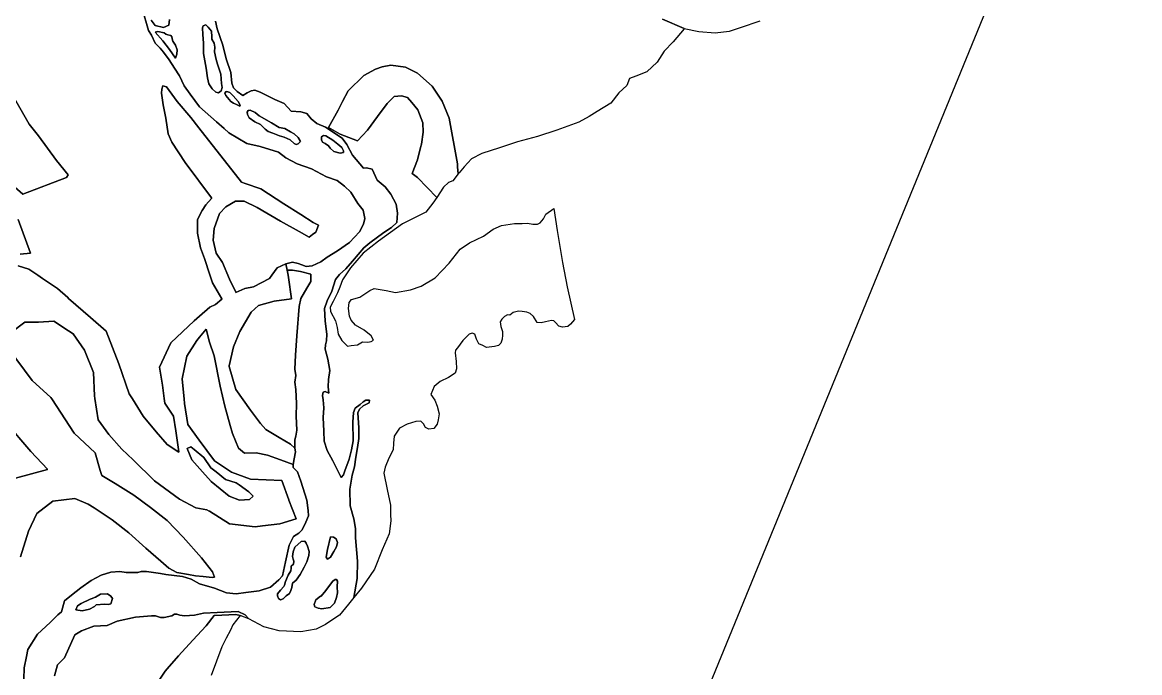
# Model space of a CAD drawing. Header units: inches. Extents: x 288635 to 1232953, y 676945 to 1655780.
# Drawn here: x 537801 to 574654, y 1399576 to 1421025 of the extents above; entities that cross this region are included whole.
import ezdxf

# ---------------------------------------------------------------- set-up
doc = ezdxf.new("R2010")
doc.units = ezdxf.units.IN
doc.header["$MEASUREMENT"] = 0
doc.layers.add('Images', color=7, linetype='Continuous')
picture_1 = doc.add_image_def('image4.jpg', size_in_pixel=(1536, 2752))

msp = doc.modelspace()

# ---------------------------------------------------------------- linework, layer by layer
at = {"color": 1}
for points in [[(541750.7663, 1421477.5144), (541962.4334, 1420757.8463), (542064.0336, 1420605.446), (542182.5671, 1420342.9788), (542351.9008, 1420173.6452), (542461.9677, 1420038.1782), (542639.768, 1419792.6444), (542817.5684, 1419513.2438), (542986.9021, 1419259.2433), (543139.3024, 1418929.0427), (543334.0361, 1418658.1088), (543647.3034, 1418234.7746), (544206.1045, 1417743.707), (544460.105, 1417523.5732), (544612.5053, 1417379.6396), (545205.1732, 1417024.0389), (545645.4407, 1416930.9053), (546246.5753, 1416744.6383), (546492.1091, 1416558.3713), (546864.6432, 1416355.1708), (547338.7774, 1416194.3039), (547838.3118, 1415931.8367), (548185.4458, 1415804.8364), (548430.9796, 1415627.0361), (548634.18, 1415423.8357), (548871.2472, 1415051.3016), (549043.9675, 1414827.7811), (549099.8476, 1414558.5406), (549059.2075, 1414370.5802), (548922.0473, 1414111.4997), (548586.7666, 1413760.979), (548195.6058, 1413491.7385), (547855.2451, 1413283.458), (547641.8847, 1413125.9777), (547362.4842, 1412993.8975), (547159.2837, 1412973.5774), (547022.1235, 1413029.4575), (546895.1232, 1413070.0976), (546717.3229, 1413110.7377), (546496.2405, 1413065.4058), (546210.4899, 1412927.8222), (546031.5853, 1412681.8283), (545956.4894, 1412578.5715), (545427.3217, 1412303.4043), (545141.5711, 1412250.4875), (544847.9769, 1412116.8487), (544842.7227, 1412127.7791), (544842.6963, 1412127.8341), (544636.4815, 1412556.8265), (544402.8198, 1413103.5471), (544193.2694, 1413414.6977), (544091.6692, 1413840.1486), (544123.4192, 1414227.4993), (544307.5696, 1414722.8003), (544517.12, 1414938.7008), (544828.2707, 1415129.2011), (545114.0212, 1415122.8511), (545545.8221, 1414919.6507), (546320.5236, 1414462.4498), (546930.1249, 1414125.8991), (547266.6755, 1413941.7488), (547375.681, 1414027.1253), (547481.3452, 1414106.3734), (547565.1261, 1414335.4496), (547393.6758, 1414424.3497), (546987.275, 1414691.0503), (546428.4739, 1415040.301), (545666.4723, 1415535.602), (545145.5353, 1415706.4622), (545035.0311, 1415750.6639), (543622.8779, 1417541.0726), (543355.0677, 1417881.6671), (542910.5668, 1418410.8348), (542561.3161, 1418897.6691), (542434.3159, 1418929.4192), (542402.5658, 1418823.5856), (542391.9824, 1418686.002), (542444.8992, 1418305.0013), (542529.5661, 1417860.5004), (542614.2329, 1417352.4993), (542733.1515, 1417073.8349), (543169.7149, 1416399.1461), (544044.7576, 1415231.5101), (544040.2296, 1415224.0712), (544044.7576, 1415218.0292), (543850.3687, 1415008.5509), (543729.7185, 1414824.4005), (543583.6682, 1414525.9499), (543583.6682, 1414068.749), (543672.5683, 1413592.4981), (543808.724, 1413235.7462), (543984.2294, 1412695.3092), (544070.2102, 1412430.5469), (544385.0825, 1411905.6273), (544379.5883, 1411901.3057), (544385.0825, 1411892.1464), (544167.9025, 1411721.3198), (543987.9855, 1411626.0696), (543641.0426, 1411328.69), (543469.4011, 1411181.5687), (542696.8163, 1410451.3172), (542327.9839, 1409650.4242), (542421.649, 1409057.212), (542476.5364, 1408618.1126), (542495.7325, 1408464.5441), (542781.4831, 1408030.6266), (542866.1499, 1407554.3757), (542965.1255, 1406858.3296), (542963.0126, 1406859.7076), (542965.1255, 1406844.8487), (542579.5527, 1407096.3092), (542210.7439, 1407515.41), (541791.6431, 1408035.0951), (541429.2108, 1408604.6317), (541322.2502, 1408772.7126), (540986.9695, 1409761.7905), (540567.8687, 1410834.6887), (540048.1836, 1411287.3176), (539328.5595, 1411918.3726), (539298.2259, 1411944.9728), (538958.5214, 1412242.8675), (538469.4701, 1412574.7238), (538311.6319, 1412681.8283), (538019.7356, 1412879.9008), (537661.0352, 1412994.3796)], [(542656.7014, 1421113.447), (542631.3014, 1420927.18), (542453.501, 1420859.4465), (542182.5671, 1420918.7133), (542055.5669, 1421096.5137)], [(558915.1296, 1421132.2883), (559626.9661, 1420823.6294), (559619.1132, 1420813.5536), (559626.9661, 1420810.1485), (559267.0749, 1420378.9345), (558970.741, 1420074.1339), (558742.1405, 1419710.0665), (558403.4732, 1419388.3326), (558039.4058, 1419244.3989), (557827.7387, 1419168.1988), (557734.6052, 1418939.5983), (557472.138, 1418702.5312), (557209.6708, 1418363.8638), (556760.9366, 1418084.4633), (556498.4694, 1417923.5963), (556151.3354, 1417737.3293), (555431.6672, 1417466.3954), (554788.1993, 1417263.195), (554127.798, 1417085.3946), (553535.1301, 1416882.1942), (552959.3956, 1416695.9272), (552620.7283, 1416518.1268), (552375.1945, 1416264.1263), (552204.011, 1416057.3867), (552179.8549, 1416028.2132), (552159.1707, 1416255.0004), (552149.8038, 1416357.7023), (551877.7186, 1417865.0932), (551644.0381, 1418423.8943), (551318.9174, 1418921.7353), (550836.3165, 1419353.5362), (550440.0757, 1419546.5765), (549952.3947, 1419617.6967), (549667.9141, 1419556.7366), (549449.4737, 1419485.6164), (549063.3929, 1419267.176), (548550.3119, 1418769.335), (548357.2715, 1418408.6543), (548215.0312, 1418124.1737), (547900.0706, 1417555.2126), (548286.1514, 1417331.6921), (548860.1925, 1417113.2517), (549190.3932, 1417463.7724), (549515.5138, 1417920.9733), (549830.4745, 1418342.6141), (550069.2349, 1418576.2946), (550307.9954, 1418601.6947), (550501.0358, 1418545.8145), (550653.4361, 1418383.2542), (550841.3965, 1418144.4937), (551014.1168, 1417712.6929), (551024.2769, 1417397.7323), (550963.3167, 1417001.4915), (550937.7137, 1416898.0553), (550836.3165, 1416488.4104), (550658.5161, 1416041.3695), (550831.2365, 1415904.2093), (551156.3571, 1415579.0886), (551468.2232, 1415245.871), (551342.2591, 1415056.9248), (551109.4253, 1414760.5908), (550336.8404, 1414379.5901), (549543.0888, 1413808.0889), (549047.7878, 1413408.0381), (548628.687, 1412925.4372), (548363.0448, 1412532.7947), (548267.7946, 1412294.6692), (548193.7111, 1412098.8772), (548056.1275, 1411818.4183), (547950.294, 1411627.9179), (547966.169, 1411490.3343), (548124.9193, 1411178.1253), (548183.1278, 1410961.1666), (548214.8778, 1410738.9161), (548341.8781, 1410527.249), (548527.0868, 1410342.0403), (548648.7953, 1410363.207), (548860.4624, 1410384.3737), (549024.5044, 1410490.2073), (549199.1298, 1410479.6239), (549310.255, 1410495.499), (549379.0468, 1410543.1241), (549304.9633, 1410680.7077), (549077.4212, 1410876.4997), (548786.379, 1411040.5417), (548643.5037, 1411204.5837), (548590.5869, 1411336.8757), (548553.5452, 1411590.8762), (548580.0035, 1411781.3765), (548654.087, 1411881.9184), (548934.5459, 1411961.2936), (549257.3382, 1412183.544), (549410.7969, 1412241.7525), (549797.0893, 1412178.2523), (550104.0066, 1412114.7522), (550601.4243, 1412199.419), (550961.2583, 1412326.4193), (551416.3426, 1412601.5865), (551882.0101, 1413083.1291), (552247.1359, 1413538.2134), (552548.7615, 1413749.8805), (553014.4291, 1413972.1309), (553326.638, 1414199.673), (553601.8053, 1414326.6733), (554030.4311, 1414395.4651), (554289.7233, 1414395.4651), (554464.3486, 1414406.0485), (554638.974, 1414363.715), (554792.4326, 1414363.715), (554882.3911, 1414411.3401), (554988.2247, 1414548.9237), (555067.5999, 1414702.3824), (555332.1837, 1414882.2994), (555443.3089, 1414162.6313), (555617.9343, 1413104.2959), (555766.1012, 1412305.2526), (556014.8101, 1411220.4588), (555877.2265, 1411067.0001), (555792.5596, 1410998.2083), (555617.9343, 1410971.7499), (555501.5174, 1411008.7917), (555385.1005, 1411125.2086), (555326.892, 1411183.417), (555258.1002, 1411194.0004), (555057.0165, 1411146.3753), (554914.1412, 1411114.6252), (554776.5576, 1411125.2086), (554665.4324, 1411321.0006), (554554.3072, 1411421.5425), (554443.1819, 1411469.1676), (554284.4316, 1411490.3343), (554168.0147, 1411500.9176), (553993.3894, 1411453.2926), (553876.9725, 1411363.334), (553802.889, 1411373.9174), (553702.3471, 1411321.0006), (553612.3886, 1411231.0421), (553564.7635, 1411151.667), (553580.6385, 1410992.9166), (553638.847, 1410828.8746), (553638.847, 1410712.4577), (553622.972, 1410580.1658), (553580.6385, 1410442.5822), (553501.2634, 1410363.207), (553374.2631, 1410336.7487), (553109.6793, 1410304.9986), (552993.2624, 1410363.207), (552860.9704, 1410421.4155), (552776.3036, 1410580.1658), (552728.6785, 1410738.9161), (552633.4283, 1410775.9579), (552543.4698, 1410738.9161), (552326.511, 1410527.249), (552151.8857, 1410289.1236), (552093.6772, 1410215.0401), (552072.5105, 1410125.0816), (552109.5523, 1409839.331), (552125.4273, 1409601.2055), (552072.5105, 1409453.0386), (551860.8434, 1409315.4549), (551580.3845, 1409176.1074), (551379.3008, 1409017.3571), (551273.4673, 1408752.7733), (551409.0431, 1408563.85), (551488.4182, 1408368.058), (551546.6267, 1408114.0575), (551514.8766, 1407912.9737), (551483.1266, 1407770.0984), (551372.0013, 1407632.5148), (551207.9594, 1407606.0564), (551102.1258, 1407664.2649), (551033.334, 1407780.6818), (550943.3755, 1407870.6403), (550784.6252, 1407860.0569), (550493.5829, 1407775.3901), (550244.8741, 1407637.8065), (550070.2487, 1407378.5143), (550043.7904, 1407145.6805), (550027.9153, 1406923.4301), (549885.04, 1406653.5545), (549768.6231, 1406351.9289), (549720.998, 1406156.1369), (549832.1233, 1405621.6775), (549943.2485, 1405097.8014), (549948.5402, 1404796.1758), (549953.8318, 1404579.2171), (549895.6234, 1404155.8829), (549673.373, 1403626.7151), (549417.2558, 1402994.8889), (548985.4549, 1402359.8876), (548733.1644, 1402050.0571), (548840.7671, 1402681.4768), (548856.0071, 1403250.438), (548795.047, 1404022.5995), (548784.887, 1404332.4801), (548739.1669, 1404652.5208), (548612.1667, 1405074.1616), (548602.0066, 1405632.9627), (548642.6467, 1405892.0433), (548678.2068, 1406090.1637), (548754.4069, 1406369.5642), (548800.127, 1406684.5248), (548861.0872, 1406999.4855), (548901.7272, 1407294.1261), (548901.7272, 1407649.7268), (548871.2472, 1408147.5678), (548922.0473, 1408269.488), (549043.9675, 1408376.1682), (549237.0079, 1408472.6884), (549252.2479, 1408559.0486), (549130.3277, 1408564.1286), (549043.9675, 1408503.1685), (548947.4473, 1408416.8083), (548779.807, 1408294.8881), (548718.8469, 1408152.6478), (548703.6068, 1407832.6071), (548708.6868, 1407223.0059), (548657.8867, 1406923.2853), (548576.6066, 1406613.4047), (548434.3663, 1406237.4839), (548393.7262, 1406105.4037), (548312.4461, 1406008.8835), (548038.1255, 1406562.6046), (547855.2451, 1406902.9653), (547753.6449, 1407207.7659), (547748.5649, 1407543.0466), (547723.1649, 1407995.1675), (547743.4849, 1408310.1281), (547718.0849, 1408569.2086), (547702.8448, 1408716.5289), (547718.0849, 1408823.2091), (547794.285, 1408848.6092), (547906.0452, 1408797.8091), (547890.8052, 1409001.0095), (547900.9652, 1409249.93), (547941.6053, 1409539.4906), (547875.5652, 1409910.3313), (547794.285, 1410250.692), (547799.365, 1410387.8522), (547829.8451, 1410514.8525), (547840.0051, 1410743.453), (547794.285, 1411170.1738), (547763.805, 1411586.7346), (547860.3252, 1411840.7352), (548007.6454, 1412155.6958), (548134.6457, 1412546.8566), (548266.726, 1412709.4169), (548475.0064, 1412892.2973), (548688.3668, 1413146.2978), (549069.3676, 1413588.2586), (549262.408, 1413750.819), (549729.7689, 1414091.1797), (549978.6894, 1414258.82), (550156.4897, 1414421.3803), (550171.7298, 1414726.1809), (550136.1697, 1415025.9015), (549953.2893, 1415356.1022), (549770.409, 1415599.9427), (549506.2484, 1415821.7698), (549336.9148, 1416185.8372), (549150.6477, 1416228.1706), (549049.0475, 1416211.2372), (548693.4468, 1416643.0381), (548507.1798, 1416998.6388), (548354.7795, 1417201.8392), (547804.445, 1417565.9066), (547516.5778, 1417684.4402), (547330.3108, 1417845.3072), (547186.3771, 1418023.1075), (546991.6434, 1418073.9076), (546669.9094, 1418099.3077), (546432.8423, 1418353.3082), (546128.0417, 1418480.3084), (545645.4407, 1418717.3756), (545467.6404, 1418785.109), (545349.1068, 1418768.1757), (545222.1065, 1418700.4422), (545078.1729, 1418615.7754), (544891.9059, 1418742.7756), (544764.9056, 1418869.7759), (544705.6388, 1419022.1762), (544680.2388, 1419369.3102), (544527.8385, 1419826.5111), (544409.3049, 1420275.2454), (544231.5046, 1420808.6464), (544172.2378, 1421062.6469)], [(562127.4086, 1421062.094), (561480.7825, 1420847.5574), (561119.2191, 1420727.5983), (560649.3182, 1420670.4482), (560109.5671, 1420714.8983), (559626.9661, 1420810.1485), (559619.1132, 1420813.5536), (559626.9661, 1420823.6294), (558915.1296, 1421132.2883)], [(537661.0352, 1412994.3796), (538019.7356, 1412879.9008), (538311.6319, 1412681.8283), (538469.4701, 1412574.7238), (538958.5214, 1412242.8675), (539298.2259, 1411944.9728), (539328.5595, 1411918.3726), (540048.1836, 1411287.3176), (540567.8687, 1410834.6887), (540986.9695, 1409761.7905), (541322.2502, 1408772.7126), (541429.2108, 1408604.6317), (541791.6431, 1408035.0951), (542210.7439, 1407515.41), (542579.5527, 1407096.3092), (542965.1255, 1406844.8487), (542963.0126, 1406859.7076), (542965.1255, 1406858.3296), (542866.1499, 1407554.3757), (542781.4831, 1408030.6266), (542495.7325, 1408464.5441), (542476.5364, 1408618.1126), (542421.649, 1409057.212), (542327.9839, 1409650.4242), (542696.8163, 1410451.3172), (543469.4011, 1411181.5687), (543641.0426, 1411328.69), (543987.9855, 1411626.0696), (544167.9025, 1411721.3198), (544385.0825, 1411892.1464), (544379.5883, 1411901.3057), (544385.0825, 1411905.6273), (544070.2102, 1412430.5469), (543984.2294, 1412695.3092), (543808.724, 1413235.7462), (543672.5683, 1413592.4981), (543583.6682, 1414068.749), (543583.6682, 1414525.9499), (543729.7185, 1414824.4005), (543850.3687, 1415008.5509), (544044.7576, 1415218.0292), (544040.2296, 1415224.0712), (544044.7576, 1415231.5101), (543169.7149, 1416399.1461), (542733.1515, 1417073.8349), (542614.2329, 1417352.4993), (542529.5661, 1417860.5004), (542444.8992, 1418305.0013), (542391.9824, 1418686.002), (542402.5658, 1418823.5856), (542434.3159, 1418929.4192), (542561.3161, 1418897.6691), (542910.5668, 1418410.8348), (543355.0677, 1417881.6671), (543622.8779, 1417541.0726), (545035.0311, 1415750.6639), (545145.5353, 1415706.4622), (545666.4723, 1415535.602), (545666.4723, 1415535.602), (546428.4739, 1415040.301), (546987.275, 1414691.0503), (547393.6758, 1414424.3497), (547565.1261, 1414335.4496), (547481.3452, 1414106.3734), (547375.681, 1414027.1253), (547266.6755, 1413941.7488), (546930.1249, 1414125.8991), (546320.5236, 1414462.4498), (545545.8221, 1414919.6507), (545114.0212, 1415122.8511), (544828.2707, 1415129.2011), (544517.12, 1414938.7008), (544307.5696, 1414722.8003), (544123.4192, 1414227.4993), (544091.6692, 1413840.1486), (544193.2694, 1413414.6977), (544402.8198, 1413103.5471), (544636.4815, 1412556.8265), (544842.6963, 1412127.8341), (544842.7227, 1412127.7791), (544847.9769, 1412116.8487), (545141.5711, 1412250.4875), (545427.3217, 1412303.4043), (545956.4894, 1412578.5715), (546031.5853, 1412681.8283), (546210.4899, 1412927.8222), (546496.2405, 1413065.4058), (546536.3697, 1412851.3835), (546568.1613, 1412681.8283), (546582.7977, 1412603.7676), (546674.7429, 1411903.951), (546104.6564, 1411830.0509), (545586.072, 1411681.8839), (545353.2382, 1411470.2168), (544972.2375, 1410824.6322), (544771.1537, 1410327.2145), (544622.9868, 1409692.2133), (544624.7343, 1409686.2218), (544622.9868, 1409678.7324), (544845.2372, 1408916.7308), (545321.4882, 1408228.8128), (545660.1731, 1407794.4126), (545828.3211, 1407593.8467), (546001.0414, 1407492.2465), (546270.282, 1407329.6861), (546641.1227, 1407116.3257), (546793.523, 1406984.2454), (546813.8431, 1406857.2452), (546763.043, 1406623.5647), (546737.6429, 1406445.7644), (546316.0021, 1406598.1647), (545889.2812, 1406745.485), (545518.4405, 1406821.6851), (545132.3597, 1406811.5251), (544931.8432, 1406980.9187), (544728.9943, 1407469.1123), (544654.7368, 1407723.7093), (544485.4032, 1408369.294), (544326.6528, 1409025.4619), (544125.5691, 1410020.2973), (543977.4021, 1410475.3815), (543860.9852, 1410909.299), (543860.5242, 1410908.7267), (543641.0426, 1410636.2668), (543554.068, 1410528.2983), (543225.984, 1410009.7139), (543077.817, 1409268.8791), (543078.6671, 1409259.6489), (543077.817, 1409255.3982), (543137.756, 1408604.6317), (543151.9005, 1408451.0632), (543257.734, 1407763.1452), (543638.7348, 1407244.5608), (544136.1525, 1406567.2261), (544697.0703, 1406186.2254), (545332.0715, 1405953.3916), (546358.6569, 1405911.0582), (546586.876, 1405278.2689), (546586.9413, 1405278.0878), (546591.4907, 1405265.4735), (546830.2253, 1404653.0675), (546295.1568, 1404485.2029), (545724.8203, 1404418.5402), (545480.2385, 1404389.9527), (544633.5701, 1404485.2029), (543970.9675, 1404896.9377), (543959.1384, 1404903.1719), (543886.033, 1404941.7004), (543526.9029, 1405012.8117), (542984.5059, 1405297.2393), (542157.6814, 1405899.1676), (541461.0123, 1406598.5678), (541087.5537, 1406942.1498), (540651.6888, 1407428.3067), (540299.6441, 1407914.4637), (540194.8454, 1408618.1126), (540182.2959, 1408702.3733), (540148.7678, 1409473.5188), (539847.0152, 1410211.1363), (539478.2065, 1410747.5854), (539328.5595, 1410846.0374), (538841.1732, 1411166.6862), (538338.2522, 1411133.1581), (537885.6233, 1411133.1581), (537432.9944, 1410797.8775)], [(537495.1813, 1418594.3324), (538027.1256, 1417670.4291), (538338.2302, 1417284.0139), (538922.6631, 1416466.9207), (539308.3965, 1415998.5301), (539257.4938, 1415909.1287), (537812.6819, 1415353.4318), (537461.9284, 1415665.5415)], [(537461.9284, 1415665.5415), (537812.6819, 1415353.4318), (539257.4938, 1415909.1287), (539308.3965, 1415998.5301), (538922.6631, 1416466.9207), (538338.2302, 1417284.0139), (538027.1256, 1417670.4291), (537495.1813, 1418594.3324)], [(537667.6909, 1414522.7761), (538065.3657, 1413412.6005), (537734.747, 1413379.5386)], [(537734.747, 1413379.5386), (538065.3657, 1413412.6005), (537667.6909, 1414522.7761)], [(537432.9944, 1410797.8775), (537885.6233, 1411133.1581), (538338.2522, 1411133.1581), (538841.1732, 1411166.6862), (539328.5595, 1410846.0374), (539478.2065, 1410747.5854), (539847.0152, 1410211.1363), (540148.7678, 1409473.5188), (540182.2959, 1408702.3733), (540194.8454, 1408618.1126), (540299.6441, 1407914.4637), (540651.6888, 1407428.3067), (541087.5537, 1406942.1498), (541461.0123, 1406598.5678), (542157.6814, 1405899.1676), (542984.5059, 1405297.2393), (543526.9029, 1405012.8117), (543886.033, 1404941.7004), (543959.1384, 1404903.1719), (543970.9675, 1404896.9377), (544633.5701, 1404485.2029), (544633.5701, 1404485.2029), (545480.2385, 1404389.9527), (545724.8203, 1404418.5402), (546295.1568, 1404485.2029), (546830.2253, 1404653.0675), (546591.4907, 1405265.4735), (546586.9413, 1405278.0878), (546586.876, 1405278.2689), (546358.6569, 1405911.0582), (545332.0715, 1405953.3916), (544697.0703, 1406186.2254), (544136.1525, 1406567.2261), (543638.7348, 1407244.5608), (543257.734, 1407763.1452), (543151.9005, 1408451.0632), (543137.756, 1408604.6317), (543077.817, 1409255.3982), (543078.6671, 1409259.6489), (543077.817, 1409268.8791), (543225.984, 1410009.7139), (543554.068, 1410528.2983), (543641.0426, 1410636.2668), (543860.5242, 1410908.7267), (543860.9852, 1410909.299), (543977.4021, 1410475.3815), (544125.5691, 1410020.2973), (544326.6528, 1409025.4619), (544485.4032, 1408369.294), (544654.7368, 1407723.7093), (544728.9943, 1407469.1123), (544931.8432, 1406980.9187), (545132.3597, 1406811.5251), (545518.4405, 1406821.6851), (545889.2812, 1406745.485), (546316.0021, 1406598.1647), (546737.6429, 1406445.7644), (546732.5629, 1406344.1642), (546879.8832, 1406196.8439), (546991.6434, 1405886.9632), (547179.6038, 1405262.122), (547225.3239, 1404926.8413), (547235.4839, 1404743.961), (547154.2037, 1404540.7606), (547027.2035, 1404281.68), (546920.5233, 1404174.9998), (546747.8029, 1404068.3196), (546600.4826, 1403778.759), (546478.5624, 1403230.1179), (546376.9622, 1402772.917), (546260.1219, 1402640.8368), (545985.8014, 1402391.9163), (545609.8806, 1402280.156), (545170.423, 1402216.7292), (544852.9591, 1402178.5558), (544537.9985, 1402214.1159), (544136.6777, 1402361.4362), (543648.9967, 1402508.7565), (543364.5162, 1402656.0768), (543080.0356, 1402742.437), (542531.3945, 1402818.6371), (542353.5941, 1402849.1172), (541891.3132, 1402910.0773), (541718.5929, 1402915.1573), (541611.9127, 1402879.5972), (541230.9119, 1402879.5972), (541017.5515, 1402910.0773), (540717.8309, 1402889.7573), (540402.8702, 1402788.157), (540072.6696, 1402620.5167), (539727.2289, 1402371.5962), (539427.5083, 1402127.7557), (539193.8278, 1401949.9554), (539092.2276, 1401584.1946), (538975.3874, 1401487.6744), (538716.3069, 1401228.5939), (538304.826, 1400847.5932), (537984.7854, 1400344.6722), (537933.9853, 1400110.9917), (537862.8652, 1399735.0709), (537842.5451, 1398983.2294)], [(537332.4102, 1410281.4756), (538120.9565, 1409209.0456), (538740.589, 1408655.3643), (538773.7031, 1408604.6317), (539512.4601, 1407472.8163), (540199.0599, 1406828.0847), (540372.9648, 1406241.9152), (540420.5225, 1406081.6157), (540863.3121, 1405814.3908), (541479.8324, 1405424.6823), (542033.5535, 1405028.4415), (542577.1146, 1404591.5607), (543100.3556, 1404047.9996), (543715.0369, 1403362.1982), (544070.6376, 1402904.9973), (544136.6777, 1402727.1969), (544065.5576, 1402711.9569), (543765.837, 1402747.517), (543511.8365, 1402767.837), (543283.236, 1402808.4771), (542897.1552, 1402884.6772), (542627.9147, 1403021.8375), (542368.8342, 1403255.518), (541870.9932, 1403687.3188), (541317.2721, 1404185.1598), (540768.631, 1404616.9607), (540165.1259, 1405016.4122), (539977.5986, 1405136.622), (539531.1133, 1405318.5234), (538803.5077, 1405235.8409), (538274.34, 1404822.4286), (538009.7561, 1404243.6514), (537745.1723, 1403400.2904)], [(537745.1723, 1403400.2904), (538009.7561, 1404243.6514), (538274.34, 1404822.4286), (538803.5077, 1405235.8409), (539531.1133, 1405318.5234), (539977.5986, 1405136.622), (540165.1259, 1405016.4122), (540768.631, 1404616.9607), (541317.2721, 1404185.1598), (541870.9932, 1403687.3188), (542368.8342, 1403255.518), (542627.9147, 1403021.8375), (542897.1552, 1402884.6772), (543283.236, 1402808.4771), (543511.8365, 1402767.837), (543765.837, 1402747.517), (544065.5576, 1402711.9569), (544136.6777, 1402727.1969), (544070.6376, 1402904.9973), (543715.0369, 1403362.1982), (543100.3556, 1404047.9996), (542577.1146, 1404591.5607), (542033.5535, 1405028.4415), (541479.8324, 1405424.6823), (540863.3121, 1405814.3908), (540420.5225, 1406081.6157), (540372.9648, 1406241.9152), (540199.0599, 1406828.0847), (539512.4601, 1407472.8163), (538773.7031, 1408604.6317), (538740.589, 1408655.3643), (538120.9565, 1409209.0456), (537332.4102, 1410281.4756)], [(537576.8627, 1405991.721), (538628.7841, 1406274.1246), (538618.816, 1406284.9294), (538628.7841, 1406287.6055), (538086.7917, 1406875.0936), (537231.826, 1407864.1716)], [(537231.826, 1407864.1716), (538086.7917, 1406875.0936), (538628.7841, 1406287.6055), (538618.816, 1406284.9294), (538628.7841, 1406274.1246), (537576.8627, 1405991.721)], [(538863.6272, 1399470.9104), (538960.1473, 1399831.5911), (539188.7478, 1400065.2716), (539534.1885, 1400827.2731), (539757.7089, 1400954.2734), (540153.9497, 1401111.7537), (540595.9106, 1401132.0737), (540931.1913, 1401279.394), (541535.7125, 1401401.3143), (542064.0336, 1401452.1144), (542191.0338, 1401452.1144), (542358.6741, 1401391.1543), (542480.5944, 1401391.1543), (542734.5949, 1401452.1144), (542820.9551, 1401502.9145), (542897.1552, 1401507.9945), (542993.6754, 1401477.5144), (543146.0757, 1401447.0344), (543481.3564, 1401472.4344), (543781.077, 1401543.5546), (544223.0379, 1401558.7946), (544918.9993, 1401594.3547), (544918.9993, 1401594.3547), (545147.5997, 1401482.5944), (545271.7558, 1401354.4689), (544984.3555, 1401459.6963), (544846.2459, 1401488.9118), (544381.1915, 1401472.4497), (544128.6945, 1401463.5118), (543868.3439, 1401120.6111), (543426.2462, 1400648.3703), (542956.6392, 1400125.6346), (542577.2956, 1399697.7351), (542515.7912, 1399628.3581), (542090.3404, 1398993.3568)], [(542090.3404, 1398993.3568), (542515.7912, 1399628.3581), (542577.2956, 1399697.7351), (542956.6392, 1400125.6346), (543426.2462, 1400648.3703), (543868.3439, 1401120.6111), (544128.6945, 1401463.5118), (544381.1915, 1401472.4497), (544846.2459, 1401488.9118), (544984.3555, 1401459.6963), (544745.704, 1401154.7424), (544666.3289, 1400976.1483), (544520.8077, 1400718.179), (544381.9012, 1400427.1368), (544209.9217, 1399957.5004), (544024.713, 1399481.2495)]]:
    msp.add_lwpolyline(points, dxfattribs=at)
at = {"color": 1, "ltscale": 3}
for points in [[(537842.5451, 1398983.2294), (537862.8652, 1399735.0709), (537933.9853, 1400110.9917), (537984.7854, 1400344.6722), (538304.826, 1400847.5932), (538716.3069, 1401228.5939), (538975.3874, 1401487.6744), (539092.2276, 1401584.1946), (539193.8278, 1401949.9554), (539427.5083, 1402127.7557), (539727.2289, 1402371.5962), (540072.6696, 1402620.5167), (540402.8702, 1402788.157), (540717.8309, 1402889.7573), (541017.5515, 1402910.0773), (541230.9119, 1402879.5972), (541611.9127, 1402879.5972), (541718.5929, 1402915.1573), (541891.3132, 1402910.0773), (542353.5941, 1402849.1172), (542531.3945, 1402818.6371), (543080.0356, 1402742.437), (543364.5162, 1402656.0768), (543648.9967, 1402508.7565), (544136.6777, 1402361.4362), (544537.9985, 1402214.1159), (544852.9591, 1402178.5558), (545170.423, 1402216.7292), (545609.8806, 1402280.156), (545985.8014, 1402391.9163), (546260.1219, 1402640.8368), (546376.9622, 1402772.917), (546478.5624, 1403230.1179), (546600.4826, 1403778.759), (546747.8029, 1404068.3196), (546920.5233, 1404174.9998), (547027.2035, 1404281.68), (547154.2037, 1404540.7606), (547235.4839, 1404743.961), (547225.3239, 1404926.8413), (547179.6038, 1405262.122), (546991.6434, 1405886.9632), (546879.8832, 1406196.8439), (546732.5629, 1406344.1642), (546737.6429, 1406445.7644), (546763.043, 1406623.5647), (546813.8431, 1406857.2452), (546793.523, 1406984.2454), (546788.443, 1407096.0057), (546793.523, 1407253.486), (546818.9231, 1407380.4862), (546859.5631, 1407573.5266), (546834.1631, 1408030.7275), (546839.2431, 1408452.3684), (546818.9231, 1408919.7293), (546788.443, 1409158.4898), (546824.0031, 1409376.9302), (546793.523, 1409585.2106), (546808.763, 1410042.4116), (546849.4031, 1410687.5728), (546930.6833, 1411652.7748), (546981.4834, 1411916.9353), (547189.7638, 1412257.296), (547316.7641, 1412480.8164), (547316.7641, 1412719.5769), (546971.3234, 1412811.0171), (546712.2429, 1412851.6572), (546536.3697, 1412851.3835), (546496.2405, 1413065.4058), (546717.3229, 1413110.7377), (546895.1232, 1413070.0976), (547022.1235, 1413029.4575), (547159.2837, 1412973.5774), (547362.4842, 1412993.8975), (547641.8847, 1413125.9777), (547855.2451, 1413283.458), (548195.6058, 1413491.7385), (548586.7666, 1413760.979), (548922.0473, 1414111.4997), (549059.2075, 1414370.5802), (549099.8476, 1414558.5406), (549043.9675, 1414827.7811), (548871.2472, 1415051.3016), (548634.18, 1415423.8357), (548430.9796, 1415627.0361), (548185.4458, 1415804.8364), (547838.3118, 1415931.8367), (547338.7774, 1416194.3039), (546864.6432, 1416355.1708), (546492.1091, 1416558.3713), (546246.5753, 1416744.6383), (545645.4407, 1416930.9053), (545205.1732, 1417024.0389), (544612.5053, 1417379.6396), (544460.105, 1417523.5732), (544206.1045, 1417743.707), (543647.3034, 1418234.7746), (543334.0361, 1418658.1088), (543139.3024, 1418929.0427), (542986.9021, 1419259.2433), (542817.5684, 1419513.2438), (542639.768, 1419792.6444), (542461.9677, 1420038.1782), (542351.9008, 1420173.6452), (542182.5671, 1420342.9788), (542064.0336, 1420605.446), (541962.4334, 1420757.8463), (541750.7663, 1421477.5144)], [(544172.2378, 1421062.6469), (544231.5046, 1420808.6464), (544409.3049, 1420275.2454), (544527.8385, 1419826.5111), (544680.2388, 1419369.3102), (544705.6388, 1419022.1762), (544764.9056, 1418869.7759), (544891.9059, 1418742.7756), (545078.1729, 1418615.7754), (545222.1065, 1418700.4422), (545349.1068, 1418768.1757), (545467.6404, 1418785.109), (545645.4407, 1418717.3756), (546128.0417, 1418480.3084), (546432.8423, 1418353.3082), (546669.9094, 1418099.3077), (546991.6434, 1418073.9076), (547186.3771, 1418023.1075), (547330.3108, 1417845.3072), (547516.5778, 1417684.4402), (547804.445, 1417565.9066), (548354.7795, 1417201.8392), (548507.1798, 1416998.6388), (548693.4468, 1416643.0381), (549049.0475, 1416211.2372), (549150.6477, 1416228.1706), (549336.9148, 1416185.8372), (549506.2484, 1415821.7698), (549770.409, 1415599.9427), (549953.2893, 1415356.1022), (550136.1697, 1415025.9015), (550171.7298, 1414726.1809), (550156.4897, 1414421.3803), (549978.6894, 1414258.82), (549729.7689, 1414091.1797), (549262.408, 1413750.819), (549069.3676, 1413588.2586), (548688.3668, 1413146.2978), (548475.0064, 1412892.2973), (548266.726, 1412709.4169), (548134.6457, 1412546.8566), (548007.6454, 1412155.6958), (547860.3252, 1411840.7352), (547763.805, 1411586.7346), (547794.285, 1411170.1738), (547840.0051, 1410743.453), (547829.8451, 1410514.8525), (547799.365, 1410387.8522), (547794.285, 1410250.692), (547875.5652, 1409910.3313), (547941.6053, 1409539.4906), (547900.9652, 1409249.93), (547890.8052, 1409001.0095), (547906.0452, 1408797.8091), (547794.285, 1408848.6092), (547718.0849, 1408823.2091), (547702.8448, 1408716.5289), (547718.0849, 1408569.2086), (547743.4849, 1408310.1281), (547723.1649, 1407995.1675), (547748.5649, 1407543.0466), (547753.6449, 1407207.7659), (547855.2451, 1406902.9653), (548038.1255, 1406562.6046), (548312.4461, 1406008.8835), (548393.7262, 1406105.4037), (548434.3663, 1406237.4839), (548576.6066, 1406613.4047), (548657.8867, 1406923.2853), (548708.6868, 1407223.0059), (548703.6068, 1407832.6071), (548718.8469, 1408152.6478), (548779.807, 1408294.8881), (548947.4473, 1408416.8083), (549043.9675, 1408503.1685), (549130.3277, 1408564.1286), (549252.2479, 1408559.0486), (549237.0079, 1408472.6884), (549043.9675, 1408376.1682), (548922.0473, 1408269.488), (548871.2472, 1408147.5678), (548901.7272, 1407649.7268), (548901.7272, 1407294.1261), (548861.0872, 1406999.4855), (548800.127, 1406684.5248), (548754.4069, 1406369.5642), (548678.2068, 1406090.1637), (548642.6467, 1405892.0433), (548602.0066, 1405632.9627), (548612.1667, 1405074.1616), (548739.1669, 1404652.5208), (548784.887, 1404332.4801), (548795.047, 1404022.5995), (548856.0071, 1403250.438), (548840.7671, 1402681.4768), (548733.1644, 1402050.0571), (548556.5996, 1401833.2231), (548261.5535, 1401470.8858), (548113.4489, 1401372.1494), (547804.3525, 1401166.0852), (547494.2603, 1401010.5099), (546986.2592, 1400920.5514), (546271.8828, 1400952.3015), (545769.1735, 1401084.5934), (545271.7558, 1401354.4689), (545147.5997, 1401482.5944), (544918.9993, 1401594.3547), (544223.0379, 1401558.7946), (543781.077, 1401543.5546), (543481.3564, 1401472.4344), (543146.0757, 1401447.0344), (542993.6754, 1401477.5144), (542897.1552, 1401507.9945), (542820.9551, 1401502.9145), (542734.5949, 1401452.1144), (542480.5944, 1401391.1543), (542358.6741, 1401391.1543), (542191.0338, 1401452.1144), (542064.0336, 1401452.1144), (541535.7125, 1401401.3143), (540931.1913, 1401279.394), (540595.9106, 1401132.0737), (540153.9497, 1401111.7537), (539757.7089, 1400954.2734), (539534.1885, 1400827.2731), (539188.7478, 1400065.2716), (538960.1473, 1399831.5911), (538863.6272, 1399470.9104)], [(542055.5669, 1421096.5137), (542182.5671, 1420918.7133), (542453.501, 1420859.4465), (542631.3014, 1420927.18), (542656.7014, 1421113.447)]]:
    msp.add_lwpolyline(points, dxfattribs=at)
at = {"color": 1}
for points in [[(542477.7327, 1420675.3721), (542274.5323, 1420722.9972), (542184.5738, 1420699.7139), (542434.3409, 1420411.8466), (542654.4747, 1420128.2127), (542849.2084, 1419840.3455), (542895.7752, 1419975.8124), (542904.2419, 1420119.746), (542857.6751, 1420276.3797), (542760.3082, 1420399.1466), (542750.7832, 1420440.4217), (542731.7332, 1420545.1969), (542693.6331, 1420595.997), (542598.3829, 1420608.697), (542538.0578, 1420630.9221), (542477.7327, 1420675.3721)], [(542895.7752, 1419975.8124), (542849.2084, 1419840.3455), (542654.4747, 1420128.2127), (542434.3409, 1420411.8466), (542184.5738, 1420699.7139), (542274.5323, 1420722.9972), (542477.7327, 1420675.3721), (542538.0578, 1420630.9221), (542598.3829, 1420608.697), (542693.6331, 1420595.997), (542731.7332, 1420545.1969), (542750.7832, 1420440.4217), (542760.3082, 1420399.1466), (542857.6751, 1420276.3797), (542904.2419, 1420119.746), (542895.7752, 1419975.8124)], [(543769.387, 1420914.8205), (543745.5744, 1420846.0287), (543750.8661, 1420629.07), (543774.6787, 1420335.3819), (543778.2065, 1419999.3604), (543867.1066, 1419508.2927), (543909.4401, 1419195.0254), (543947.5401, 1418991.825), (544057.7834, 1418829.8997), (544179.492, 1418718.7745), (544274.7422, 1418694.9619), (544356.7632, 1418766.3996), (544393.8049, 1418880.1706), (544366.641, 1419012.9917), (544349.7076, 1419317.7923), (544239.6407, 1419643.7597), (544190.0753, 1419795.6308), (544139.8044, 1420052.2771), (544145.0961, 1420205.7358), (544126.5752, 1420340.6736), (544049.8459, 1420467.6738), (544049.8459, 1420552.3406), (544039.2625, 1420732.2577), (543933.429, 1420869.8413), (543854.0538, 1420941.2789), (543769.387, 1420914.8205)], [(544356.7632, 1418766.3996), (544274.7422, 1418694.9619), (544179.492, 1418718.7745), (544057.7834, 1418829.8997), (543947.5401, 1418991.825), (543909.4401, 1419195.0254), (543867.1066, 1419508.2927), (543778.2065, 1419999.3604), (543774.6787, 1420335.3819), (543750.8661, 1420629.07), (543745.5744, 1420846.0287), (543769.387, 1420914.8205), (543854.0538, 1420941.2789), (543933.429, 1420869.8413), (544039.2625, 1420732.2577), (544049.8459, 1420552.3406), (544049.8459, 1420467.6738), (544126.5752, 1420340.6736), (544145.0961, 1420205.7358), (544139.8044, 1420052.2771), (544190.0753, 1419795.6308), (544239.6407, 1419643.7597), (544349.7076, 1419317.7923), (544366.641, 1419012.9917), (544393.8049, 1418880.1706), (544356.7632, 1418766.3996)], [(551318.9174, 1418921.7353), (551644.0381, 1418423.8943), (551877.7186, 1417865.0932), (552149.8038, 1416357.7023), (552159.1707, 1416255.0004), (552179.8549, 1416028.2132), (551996.5351, 1415801.4785), (551856.8348, 1415744.3284), (551691.7345, 1415585.5781), (551468.2232, 1415245.871), (551156.3571, 1415579.0886), (550831.2365, 1415904.2093), (550658.5161, 1416041.3695), (550836.3165, 1416488.4104), (550937.7137, 1416898.0553), (550963.3167, 1417001.4915), (551024.2769, 1417397.7323), (551014.1168, 1417712.6929), (550841.3965, 1418144.4937), (550653.4361, 1418383.2542), (550501.0358, 1418545.8145), (550307.9954, 1418601.6947), (550069.2349, 1418576.2946), (549830.4745, 1418342.6141), (549515.5138, 1417920.9733), (549190.3932, 1417463.7724), (548860.1925, 1417113.2517), (548286.1514, 1417331.6921), (547900.0706, 1417555.2126), (548215.0312, 1418124.1737), (548357.2715, 1418408.6543), (548550.3119, 1418769.335), (549063.3929, 1419267.176), (549449.4737, 1419485.6164), (549667.9141, 1419556.7366), (549952.3947, 1419617.6967), (550440.0757, 1419546.5765), (550836.3165, 1419353.5362), (551318.9174, 1418921.7353)], [(544519.7468, 1418743.6454), (544480.0593, 1418690.7286), (544518.1593, 1418608.7076), (544674.793, 1418418.2072), (544768.4557, 1418362.6446), (544861.06, 1418315.0195), (544969.5394, 1418259.4569), (544985.4144, 1418296.4986), (544916.6226, 1418418.2072), (544752.5806, 1418603.4159), (544641.4554, 1418709.2495), (544575.3094, 1418735.7078), (544519.7468, 1418743.6454)], [(544985.4144, 1418296.4986), (544969.5394, 1418259.4569), (544861.06, 1418315.0195), (544768.4557, 1418362.6446), (544674.793, 1418418.2072), (544518.1593, 1418608.7076), (544480.0593, 1418690.7286), (544519.7468, 1418743.6454), (544575.3094, 1418735.7078), (544641.4554, 1418709.2495), (544752.5806, 1418603.4159), (544916.6226, 1418418.2072), (544985.4144, 1418296.4986)], [(546771.8847, 1417028.8244), (546837.5015, 1416994.9577), (546894.6516, 1417020.3577), (546970.8517, 1417098.6746), (546894.6516, 1417232.0248), (546765.5347, 1417348.4417), (546651.2344, 1417409.8252), (546454.384, 1417519.8921), (546272.3503, 1417555.8755), (546020.4665, 1417708.2758), (545607.7157, 1417945.3429), (545476.4821, 1418046.9431), (545319.8484, 1418127.3766), (545245.7649, 1418112.5599), (545214.0149, 1418057.5265), (545226.7149, 1417985.5597), (545281.7484, 1417875.4928), (545470.1321, 1417742.1425), (545660.6324, 1417653.2423), (545815.1494, 1417502.9587), (545906.1663, 1417424.6419), (546058.5666, 1417365.3751), (546285.0504, 1417282.8249), (546437.4507, 1417236.2582), (546634.3011, 1417151.5913), (546771.8847, 1417028.8244)], [(546894.6516, 1417020.3577), (546837.5015, 1416994.9577), (546771.8847, 1417028.8244), (546634.3011, 1417151.5913), (546437.4507, 1417236.2582), (546285.0504, 1417282.8249), (546058.5666, 1417365.3751), (545906.1663, 1417424.6419), (545815.1494, 1417502.9587), (545660.6324, 1417653.2423), (545470.1321, 1417742.1425), (545281.7484, 1417875.4928), (545226.7149, 1417985.5597), (545214.0149, 1418057.5265), (545245.7649, 1418112.5599), (545319.8484, 1418127.3766), (545476.4821, 1418046.9431), (545607.7157, 1417945.3429), (546020.4665, 1417708.2758), (546272.3503, 1417555.8755), (546454.384, 1417519.8921), (546651.2344, 1417409.8252), (546765.5347, 1417348.4417), (546894.6516, 1417232.0248), (546970.8517, 1417098.6746), (546894.6516, 1417020.3577)], [(547790.7089, 1417030.3237), (547893.8966, 1416956.2403), (547952.1051, 1416876.8651), (548073.8137, 1416763.094), (548282.8349, 1416710.1773), (548388.6685, 1416731.344), (548396.606, 1416789.5524), (548338.3975, 1416895.386), (548208.7514, 1417009.157), (548042.0636, 1417144.0948), (547806.584, 1417276.3867), (547737.7922, 1417294.9076), (547671.6462, 1417247.2825), (547666.3545, 1417154.6782), (547706.0421, 1417072.6572), (547790.7089, 1417030.3237)], [(548388.6685, 1416731.344), (548282.8349, 1416710.1773), (548073.8137, 1416763.094), (547952.1051, 1416876.8651), (547893.8966, 1416956.2403), (547790.7089, 1417030.3237), (547706.0421, 1417072.6572), (547666.3545, 1417154.6782), (547671.6462, 1417247.2825), (547737.7922, 1417294.9076), (547806.584, 1417276.3867), (548042.0636, 1417144.0948), (548208.7514, 1417009.157), (548338.3975, 1416895.386), (548396.606, 1416789.5524), (548388.6685, 1416731.344)], [(546788.443, 1407096.0057), (546793.523, 1406984.2454), (546641.1227, 1407116.3257), (546270.282, 1407329.6861), (546001.0414, 1407492.2465), (545828.3211, 1407593.8467), (545660.1731, 1407794.4126), (545321.4882, 1408228.8128), (544845.2372, 1408916.7308), (544622.9868, 1409678.7324), (544624.7343, 1409686.2218), (544622.9868, 1409692.2133), (544771.1537, 1410327.2145), (544972.2375, 1410824.6322), (545353.2382, 1411470.2168), (545586.072, 1411681.8839), (546104.6564, 1411830.0509), (546674.7429, 1411903.951), (546582.7977, 1412603.7676), (546568.1613, 1412681.8283), (546536.3697, 1412851.3835), (546712.2429, 1412851.6572), (546971.3234, 1412811.0171), (547316.7641, 1412719.5769), (547316.7641, 1412480.8164), (547189.7638, 1412257.296), (546981.4834, 1411916.9353), (546930.6833, 1411652.7748), (546849.4031, 1410687.5728), (546808.763, 1410042.4116), (546793.523, 1409585.2106), (546824.0031, 1409376.9302), (546788.443, 1409158.4898), (546818.9231, 1408919.7293), (546839.2431, 1408452.3684), (546834.1631, 1408030.7275), (546859.5631, 1407573.5266), (546818.9231, 1407380.4862), (546793.523, 1407253.486), (546788.443, 1407096.0057)], [(543236.5673, 1406969.3936), (543393.1228, 1406590.4668), (543743.3588, 1406196.4513), (544028.1241, 1405876.0904), (544623.4378, 1405399.8394), (544961.6541, 1405265.4735), (545289.7381, 1405286.6403), (545417.1894, 1405399.8394), (545272.4797, 1405544.5491), (544949.0616, 1405770.895), (544851.1689, 1405839.4058), (544506.5699, 1405942.8082), (544192.7847, 1406196.4513), (544020.6842, 1406335.5659), (543789.9986, 1406669.8419), (543468.4372, 1406932.9376), (543353.4352, 1407027.0302), (543236.5673, 1406969.3936)], [(545289.7381, 1405286.6403), (544961.6541, 1405265.4735), (544623.4378, 1405399.8394), (544028.1241, 1405876.0904), (543743.3588, 1406196.4513), (543393.1228, 1406590.4668), (543236.5673, 1406969.3936), (543353.4352, 1407027.0302), (543468.4372, 1406932.9376), (543789.9986, 1406669.8419), (544020.6842, 1406335.5659), (544192.7847, 1406196.4513), (544506.5699, 1405942.8082), (544851.1689, 1405839.4058), (544949.0616, 1405770.895), (545272.4797, 1405544.5491), (545417.1894, 1405399.8394), (545289.7381, 1405286.6403)], [(547157.7185, 1403841.8765), (547118.7718, 1403909.61), (547001.9315, 1403899.45), (546791.5344, 1403716.1463), (546735.9718, 1403565.3335), (546714.8051, 1403411.8748), (546735.9718, 1403321.9163), (546754.4927, 1403247.8328), (546741.2635, 1403155.2285), (546664.5342, 1403091.7284), (546667.18, 1403020.2907), (546656.5967, 1402932.978), (546570.7657, 1402791.2669), (546483.453, 1402582.2457), (546443.7654, 1402463.1829), (546430.5362, 1402420.8495), (546312.7435, 1402300.9401), (546217.9166, 1402173.9399), (546216.2233, 1402111.2864), (546255.17, 1402019.8462), (546312.7435, 1401975.8195), (546405.877, 1402009.6862), (546507.4772, 1402106.2064), (546613.0991, 1402190.6616), (546658.0783, 1402283.2659), (546689.8284, 1402386.4536), (546714.0643, 1402532.9272), (546829.2112, 1402627.7541), (546968.0648, 1402817.4078), (547093.3717, 1403051.0883), (547181.4252, 1403233.9686), (547254.2387, 1403440.5557), (547262.7054, 1403569.2493), (547206.8253, 1403750.4363), (547157.7185, 1403841.8765)], [(546405.877, 1402009.6862), (546312.7435, 1401975.8195), (546255.17, 1402019.8462), (546216.2233, 1402111.2864), (546217.9166, 1402173.9399), (546312.7435, 1402300.9401), (546430.5362, 1402420.8495), (546443.7654, 1402463.1829), (546483.453, 1402582.2457), (546570.7657, 1402791.2669), (546656.5967, 1402932.978), (546667.18, 1403020.2907), (546664.5342, 1403091.7284), (546741.2635, 1403155.2285), (546754.4927, 1403247.8328), (546735.9718, 1403321.9163), (546714.8051, 1403411.8748), (546735.9718, 1403565.3335), (546791.5344, 1403716.1463), (547001.9315, 1403899.45), (547118.7718, 1403909.61), (547157.7185, 1403841.8765), (547206.8253, 1403750.4363), (547262.7054, 1403569.2493), (547254.2387, 1403440.5557), (547181.4252, 1403233.9686), (547093.3717, 1403051.0883), (546968.0648, 1402817.4078), (546829.2112, 1402627.7541), (546714.0643, 1402532.9272), (546689.8284, 1402386.4536), (546658.0783, 1402283.2659), (546613.0991, 1402190.6616), (546507.4772, 1402106.2064), (546405.877, 1402009.6862)], [(547968.5093, 1404056.6128), (547866.9091, 1403634.9719), (547821.189, 1403386.0514), (547861.8291, 1403320.0113), (547968.5093, 1403386.0514), (548080.2695, 1403574.0118), (548161.5497, 1403721.3321), (548191.3947, 1403868.0174), (548146.9446, 1403991.8427), (548061.2195, 1404042.6428), (547968.5093, 1404056.6128)], [(547968.5093, 1403386.0514), (547861.8291, 1403320.0113), (547821.189, 1403386.0514), (547866.9091, 1403634.9719), (547968.5093, 1404056.6128), (548061.2195, 1404042.6428), (548146.9446, 1403991.8427), (548191.3947, 1403868.0174), (548161.5497, 1403721.3321), (548080.2695, 1403574.0118), (547968.5093, 1403386.0514)], [(547633.8636, 1402097.6339), (547476.8066, 1401974.6553), (547426.5357, 1401826.4883), (547450.3482, 1401747.1132), (547556.1818, 1401699.4881), (547677.8904, 1401675.6755), (547948.8242, 1401721.7131), (548096.1445, 1401863.9534), (548162.1847, 1402056.9938), (548197.7447, 1402204.3141), (548188.5372, 1402408.5728), (548199.1206, 1402599.0732), (548159.433, 1402646.6983), (548114.4537, 1402644.0525), (548040.3703, 1402596.4274), (547968.9326, 1402498.5313), (547812.8281, 1402286.8643), (547657.98, 1402102.1965), (547633.8636, 1402097.6339)], [(547948.8242, 1401721.7131), (547677.8904, 1401675.6755), (547556.1818, 1401699.4881), (547450.3482, 1401747.1132), (547426.5357, 1401826.4883), (547476.8066, 1401974.6553), (547633.8636, 1402097.6339), (547657.98, 1402102.1965), (547812.8281, 1402286.8643), (547968.9326, 1402498.5313), (548040.3703, 1402596.4274), (548114.4537, 1402644.0525), (548159.433, 1402646.6983), (548199.1206, 1402599.0732), (548188.5372, 1402408.5728), (548197.7447, 1402204.3141), (548162.1847, 1402056.9938), (548096.1445, 1401863.9534), (547948.8242, 1401721.7131)], [(540241.2141, 1401814.3175), (540507.9146, 1401831.2508), (540630.6816, 1401822.7842), (540723.8151, 1401848.1842), (540770.3818, 1402017.5179), (540719.5817, 1402102.1847), (540605.2815, 1402178.3849), (540380.9144, 1402161.4515), (540211.5807, 1402064.0846), (540070.8695, 1402012.2797), (540036.2512, 1401999.5344), (539739.1398, 1401853.2642), (539617.2195, 1401777.0641), (539566.4194, 1401650.0638), (539769.6198, 1401619.5837), (540018.5403, 1401675.4639), (540181.1007, 1401756.744), (540241.2141, 1401814.3175)], [(540723.8151, 1401848.1842), (540630.6816, 1401822.7842), (540507.9146, 1401831.2508), (540241.2141, 1401814.3175), (540181.1007, 1401756.744), (540018.5403, 1401675.4639), (539769.6198, 1401619.5837), (539566.4194, 1401650.0638), (539617.2195, 1401777.0641), (539739.1398, 1401853.2642), (540036.2512, 1401999.5344), (540070.8695, 1402012.2797), (540211.5807, 1402064.0846), (540380.9144, 1402161.4515), (540605.2815, 1402178.3849), (540719.5817, 1402102.1847), (540770.3818, 1402017.5179), (540723.8151, 1401848.1842)]]:
    msp.add_lwpolyline(points, close=True, dxfattribs=at)

# ---------------------------------------------------------------- pictures from other files: only their frames are drawn
at = {"layer": 'Images'}
image = msp.add_image(picture_1, insert=(512172.3558, 1384013.6564), size_in_units=(38934.3108, 69757.3068), rotation=-22.287740708, dxfattribs=at)
image.dxf.flags = 7

doc.saveas('drawing.dxf')
